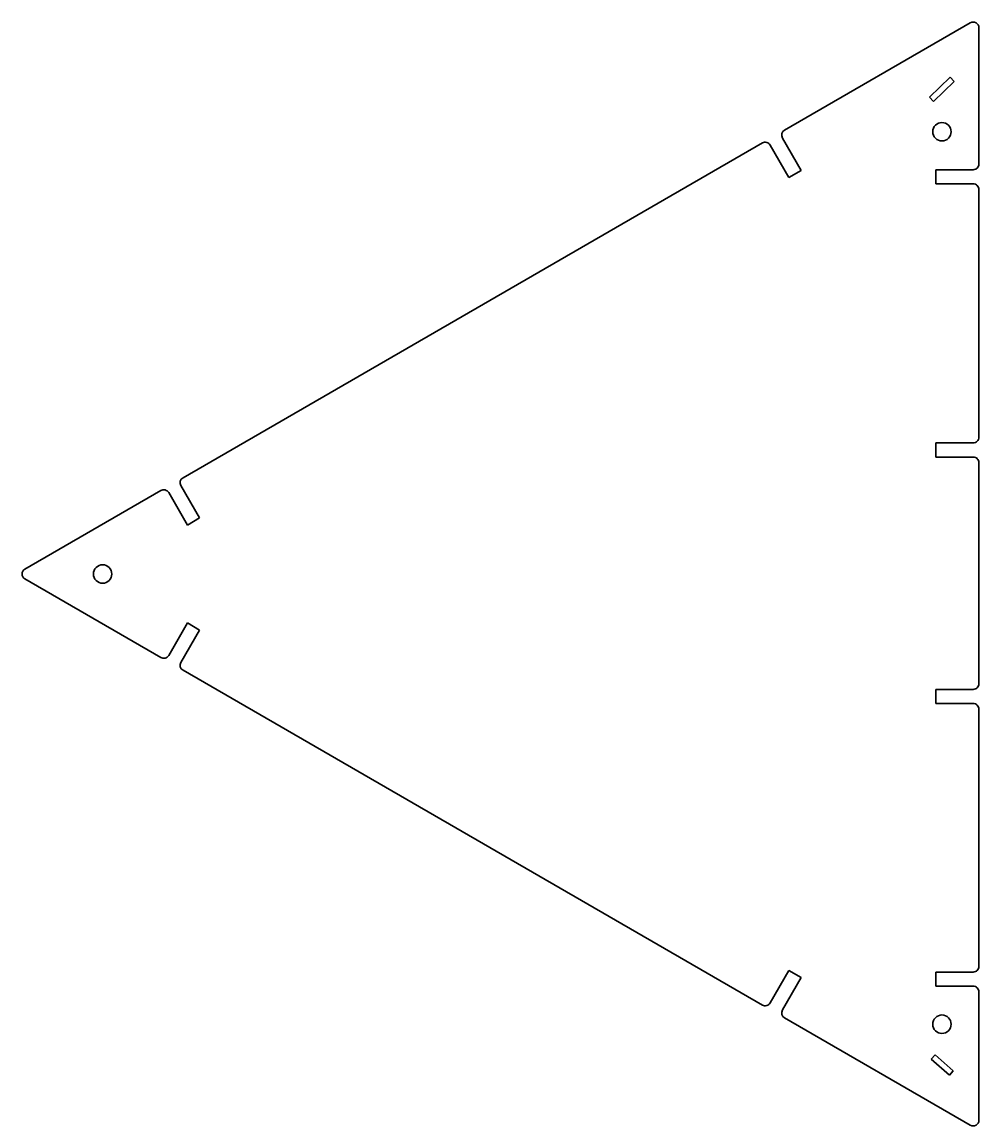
# Model space of a CAD drawing. Extents: x 131 to 463, y 18 to 402.
import ezdxf

# ---------------------------------------------------------------- set-up
doc = ezdxf.new("R2010")
doc.units = 0

msp = doc.modelspace()

# ---------------------------------------------------------------- linework, layer by layer
at = {"color": 7, "lineweight": 35}
for p, q in [((395.740051, 364.1698), (460.290039, 401.437744)), ((463.290039, 399.705688), (463.290039, 352.430054)), ((446.081604, 375.573853), (453.254578, 382.541626)), ((454.648132, 381.106934), (447.475159, 374.139282)), ((453.254578, 382.541626), (454.648132, 381.106934)), ((447.475159, 374.139282), (446.081604, 375.573853)), ((401.507996, 350.179321), (395.007996, 361.437744)), ((186.647095, 243.449951), (388.03241, 359.719727)), ((390.764465, 358.987671), (397.264465, 347.72937)), ((397.264465, 347.72937), (401.507996, 350.179321)), ((448.290039, 350.430054), (448.290039, 345.530029)), ((461.290039, 350.430054), (448.290039, 350.430054)), ((448.290039, 345.530029), (461.290039, 345.530029)), ((463.290039, 343.530029), (463.290039, 257.530029)), ((448.290039, 255.530029), (448.290039, 250.630005)), ((461.290039, 255.530029), (448.290039, 255.530029)), ((448.290039, 250.630005), (461.290039, 250.630005)), ((463.290039, 248.630005), (463.290039, 171.924316)), ((131.710022, 211.731934), (178.939453, 238.999878)), ((181.671509, 238.267822), (188.171509, 227.009521)), ((192.415039, 229.459473), (185.915039, 240.717896)), ((188.171509, 227.009521), (192.415039, 229.459473)), ((178.939453, 180.999878), (131.710022, 208.267822)), ((188.171509, 192.990234), (181.671509, 181.731934)), ((192.415039, 190.540283), (188.171509, 192.990234)), ((185.915039, 179.281982), (192.415039, 190.540283)), ((388.03241, 60.280029), (186.647095, 176.549927)), ((448.290039, 169.924316), (448.290039, 165.024292)), ((461.290039, 169.924316), (448.290039, 169.924316)), ((448.290039, 165.024292), (461.290039, 165.024292)), ((463.290039, 163.024292), (463.290039, 73.72998)), ((397.264465, 72.270386), (390.764465, 61.012085)), ((395.007996, 58.562134), (401.507996, 69.820435)), ((401.507996, 69.820435), (397.264465, 72.270386)), ((448.290039, 71.72998), (448.290039, 66.830078)), ((461.290039, 71.72998), (448.290039, 71.72998)), ((448.290039, 66.830078), (461.290039, 66.830078)), ((463.290039, 64.830078), (463.290039, 20.294189)), ((460.290039, 18.562134), (395.740051, 55.830078)), ((448.032959, 42.979492), (446.71698, 41.473511)), ((448.032959, 42.979492), (454.362366, 37.448608)), ((446.71698, 41.473511), (453.046387, 35.942627)), ((453.046387, 35.942627), (454.362366, 37.448608))]:
    msp.add_line(p, q, dxfattribs=at)
for centre in [(450.434265, 363.630005), (158.710022, 209.999878), (450.434265, 53.630005)]:
    msp.add_circle(centre, 3.2, dxfattribs=at)
for centre, start, end in [((461.290039, 399.705688), 0, 120.000003), ((396.740051, 362.437744), 120.000003, 210.000003), ((389.03241, 357.987671), 30.000001, 120.000003), ((461.290039, 352.430054), 269.999997, 360), ((461.290039, 343.530029), 360, 90.000003), ((461.290039, 257.530029), 269.999997, 360), ((461.290039, 248.630005), 360, 90.000003), ((187.647095, 241.717896), 120.000003, 210.000003), ((179.939453, 237.267822), 30.000001, 120.000003), ((132.710022, 209.999878), 120.000003, 239.999997), ((179.939453, 182.731934), 239.999997, 329.999999), ((187.647095, 178.281982), 149.999997, 239.999997), ((461.290039, 171.924316), 269.999997, 360), ((461.290039, 163.024292), 360, 90.000003), ((461.290039, 73.72998), 269.999997, 360), ((461.290039, 64.830078), 360, 90.000003), ((389.03241, 62.012085), 239.999997, 329.999999), ((396.740051, 57.562134), 149.999997, 239.999997), ((461.290039, 20.294189), 239.999997, 360)]:
    msp.add_arc(centre, 2, start, end, dxfattribs=at)

doc.saveas('drawing.dxf')
